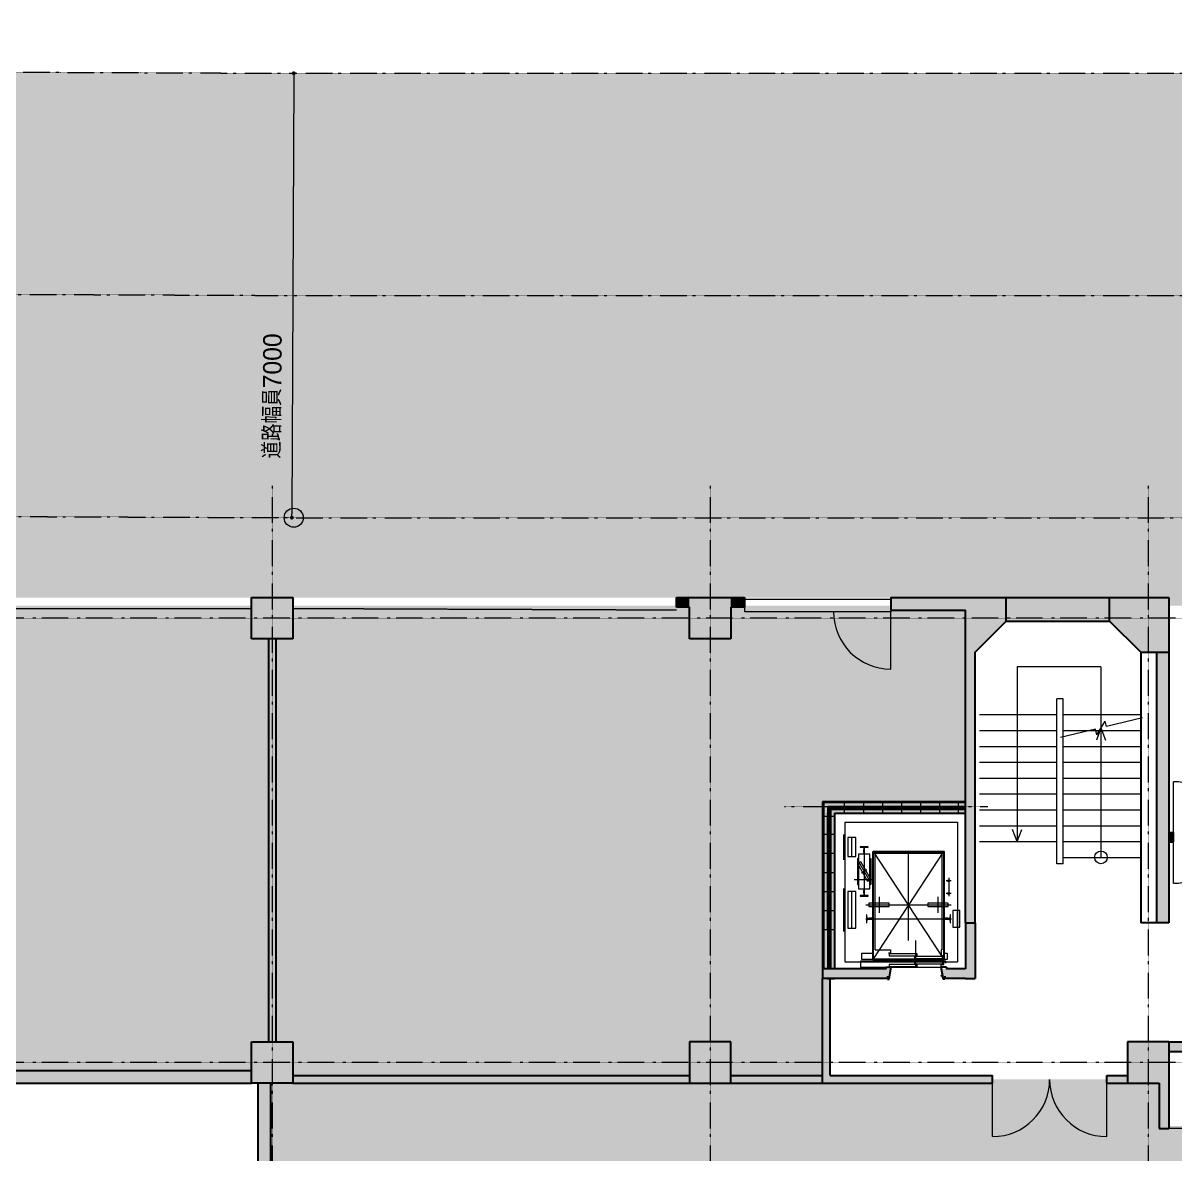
# Model space of a CAD drawing. Header units: millimetres. Extents: x -376000 to 292178, y -193032 to 188048.
# Drawn here: x -286690 to -268542, y 115161 to 132976 of the extents above; entities that cross this region are included whole.
import ezdxf

# ---------------------------------------------------------------- set-up
doc = ezdxf.new("R2010")
doc.units = ezdxf.units.MM
doc.header["$PDMODE"] = 1
doc.header["$PDSIZE"] = -2
doc.linetypes.add('VW-02 中破線', pattern=[3.527298, 2.469236, -1.058062])
doc.linetypes.add('ラインタイプ-6', pattern=[5.291531, 3.175, -1.058062, 0.352704, -0.705764])
for name, color, linetype, lineweight in [('00_一般', 7, 'Continuous', 5), ('02_既存平面-内部建具・サッシ', 7, 'Continuous', 18), ('_区分表-C_A：塗（壁）-2 (2D)', 7, 'Continuous', 5), ('_区分表-オーナー：塗（壁）-3 (2D)', 7, 'Continuous', 5), ('_区分表-リアルゲイト：塗（壁） (2D)', 7, 'Continuous', 5), ('_区分表-躯体：塗（壁）-2 (2D)', 7, 'Continuous', 5), ('_塗（エリア） (2D)', 7, 'Continuous', 5), ('_塗（壁） (2D)', 7, 'Continuous', 5), ('_平面図(既存部) (2D)', 7, 'Continuous', 5), ('_平面図（新設） (2D)', 7, 'Continuous', 5), ('_文字・記号 (2D)', 7, 'Continuous', 5), ('_窓 (2D)', 7, 'Continuous', 5), ('寸法', 7, 'Continuous', 5)]:
    doc.layers.add(name, color=color, linetype=linetype, lineweight=lineweight)
for name, color, linetype, lineweight, true_color in [('02_0.25', 1, 'Continuous', 25, 0xff0000), ('03_0.15', 7, 'Continuous', 15, 0x990099), ('04_0.10', 7, 'Continuous', 9, 0x0099ff), ('06一点鎖線', 7, 'ラインタイプ-6', 9, 0x9999ff), ('08_ハッチ・色', 7, 'Continuous', 5, 0x888888)]:
    doc.layers.add(name, color=color, linetype=linetype, lineweight=lineweight, true_color=true_color)
doc.styles.add('Hiragino Kaku Gothic Pro W3', font='', dxfattribs={"bigfont": 'Hiragino Kaku Gothic Pro W3'})
doc.styles.add('Hiragino Sans W3', font='', dxfattribs={"bigfont": 'Hiragino Sans W3'})
doc.styles.get('Hiragino Kaku Gothic Pro W3').set_extended_font_data('Hiragino Kaku Gothic Pro W3')
doc.styles.get('Hiragino Sans W3').set_extended_font_data('Hiragino Sans W3')
doc.dimstyles.new('RGT', dxfattribs={"dimtxt": 161.781684, "dimasz": 0.999939, "dimexe": 0, "dimexo": 1, "dimgap": 0.5, "dimtad": 1, "dimdsep": 46, "dimtxsty": 'Hiragino Sans W3', "dimblk": 'DOT', "dimblk1": 'DOT', "dimblk2": 'DOT', "dimcen": 0, "dimazin": 0, "dimtfac": 1, "dimtix": 1, "dimtmove": 0, "dimatfit": 0, "dimldrblk": 'VW_FILLEDARROW', "dimfxl": 1, "dimfrac": 2, "dimtolj": 1, "dimarcsym": 0})

# ---------------------------------------------------------------- blocks, each defined once
blk = doc.blocks.new('塗（エリア） (2D)')
at = {"layer": '08_ハッチ・色', "linetype": 'Continuous', "lineweight": 0, "true_color": 0xeac0a9, "transparency": 33554483}
blk.add_hatch(color=31, dxfattribs=at).paths.add_polyline_path([(-299550, 91813), (-299676, 106825), (-300375, 125997), (-290384, 125217), (-282426, 125184), (-260354, 125184), (-260354, 132184), (-271390, 132184), (-282397, 132184), (-290097, 132216), (-294963, 132596), (-299830, 132976), (-302425, 132976), (-302425, 125997), (-302076, 116411), (-301726, 106825), (-301600, 91813)])
at = {"layer": '08_ハッチ・色', "linetype": 'Continuous', "lineweight": 0}
blk.add_hatch(color=255, dxfattribs=at).paths.add_polyline_path([(-300375, 125997), (-290384, 125217), (-282426, 125184), (-260354, 125184), (-260336, 107136), (-262234, 107198), (-262234, 108306), (-261771, 108305), (-261771, 109395), (-261366, 109400), (-261361, 109805), (-260441, 109805), (-260441, 123395), (-261346, 123395), (-261346, 123800), (-268641, 123800), (-268641, 123925), (-296891, 123925), (-296891, 109275), (-296361, 109275), (-296361, 108305), (-269171, 108305), (-269171, 109276), (-268341, 109275), (-268341, 108306), (-262234, 108306), (-262234, 107198), (-287208, 106929), (-299676, 106825), (-300026, 116411)])
at = {"layer": '08_ハッチ・色', "linetype": 'Continuous', "lineweight": 0, "true_color": 0xffa264, "transparency": 33554559}
for points in [[(-293766, 123800), (-293766, 118800), (-291716, 118800), (-291716, 116850), (-289666, 116850), (-289666, 116375), (-282766, 116375), (-282766, 123800)], [(-282766, 123800), (-271766, 123800), (-271776, 120635), (-273996, 120635), (-273986, 116335), (-282766, 116335)], [(-282886, 116335), (-268766, 116335), (-268766, 109400), (-282886, 109400)]]:
    blk.add_hatch(color=21, dxfattribs=at).paths.add_polyline_path(points)
at = {"layer": '08_ハッチ・色', "linetype": 'Continuous', "lineweight": 0, "true_color": 0x80ff00, "transparency": 33554483}
blk.add_hatch(color=70, dxfattribs=at).paths.add_polyline_path([(-261366, 109400), (-268766, 109400), (-268766, 115600), (-261366, 115600)])
at = {"layer": '04_0.10'}
for p, q in [((-269708, 122832), (-271028, 122832)), ((-271028, 122832), (-271028, 120082)), ((-269708, 122832), (-269708, 121832)), ((-269773, 121765), (-269642, 121978)), ((-269622, 121893), (-269642, 121978)), ((-269053, 122029), (-269622, 121893)), ((-269794, 121851), (-270345, 121719)), ((-269773, 121765), (-269794, 121851)), ((-269708, 121872), (-269780, 121681)), ((-269708, 121872), (-269708, 119832)), ((-269708, 121872), (-269635, 121681)), ((-271028, 120082), (-271100, 120272)), ((-271028, 120082), (-270955, 120272))]:
    blk.add_line(p, q, dxfattribs=at)
blk.add_circle((-269708, 119832), 100, dxfattribs=at)
blk = doc.blocks.new('塗（壁） (2D)')
at = {"layer": '02_0.25', "linetype": 'Continuous', "lineweight": 0, "true_color": 0xaaaaaa}
for points in [[(-276396, 123925), (-276191, 123925), (-276191, 123775), (-276396, 123775)], [(-276191, 123925), (-275541, 123925), (-275541, 123275), (-276191, 123275)], [(-275541, 123925), (-275326, 123925), (-275326, 123775), (-275541, 123775)], [(-269291, 123275), (-268641, 123275), (-268641, 123065), (-269081, 123065)], [(-268831, 123065), (-268641, 123065), (-268641, 118800), (-268831, 118800)], [(-268831, 123065), (-268641, 123065), (-268641, 118800), (-268831, 118800)], [(-268566, 120225), (-268566, 120075), (-268641, 120075), (-268641, 120225)], [(-269291, 116925), (-268641, 116925), (-268641, 116275), (-269291, 116275)], [(-268641, 116775), (-268641, 116925), (-266891, 116925), (-266891, 116775)], [(-268791, 116275), (-268641, 116275), (-268641, 115560), (-268791, 115560)]]:
    blk.add_hatch(color=253, dxfattribs=at).paths.add_polyline_path(points)
at = {"layer": '02_0.25', "linetype": 'Continuous', "lineweight": 0, "true_color": 0xffff00}
for points in [[(-289341, 116475), (-283091, 116475), (-283091, 116275), (-289341, 116275)], [(-282986, 109925), (-282986, 116275), (-282786, 116275), (-282786, 109925)]]:
    blk.add_hatch(color=2, dxfattribs=at).paths.add_polyline_path(points)
at = {"layer": '08_ハッチ・色', "linetype": 'Continuous', "lineweight": 0, "true_color": 0xaaaaaa}
blk.add_hatch(color=253, dxfattribs=at).paths.add_polyline_path([(-273020, 123725), (-273020, 123925), (-271201, 123925), (-271201, 123555), (-271691, 123065), (-271691, 118800), (-271841, 118800), (-271841, 123725)])
at = {"layer": '08_ハッチ・色', "color": 253, "true_color": 0xaaaaaa}
for points in [[(-283091, 123275), (-282441, 123275), (-283091, 123925), (-282441, 123925)], [(-283091, 116275), (-282441, 116275), (-283091, 116925), (-282441, 116925)], [(-276191, 116275), (-275541, 116275), (-276191, 116925), (-275541, 116925)]]:
    blk.add_solid(points, dxfattribs=at)
at = {"layer": '08_ハッチ・色', "color": 253, "linetype": 'Continuous', "true_color": 0xaaaaaa}
for points in [[(-276396, 123775), (-275326, 123775), (-276396, 123925), (-275326, 123925)], [(-271201, 123555), (-269571, 123555), (-271201, 123925), (-269571, 123925)], [(-269571, 123925), (-269291, 123925), (-269571, 123555), (-269291, 123275)], [(-269291, 123275), (-268641, 123275), (-269291, 123925), (-268641, 123925)]]:
    blk.add_solid(points, dxfattribs=at)
at = {"layer": '08_ハッチ・色', "color": 141}
for points in [[(-282706, 123275), (-282826, 123275), (-282706, 116925), (-282826, 116925)], [(-276191, 116275), (-276191, 116395), (-282441, 116275), (-282441, 116395)], [(-274093, 116275), (-274093, 116395), (-275541, 116275), (-275541, 116395)]]:
    blk.add_solid(points, dxfattribs=at)
at = {"layer": '08_ハッチ・色', "color": 160}
for points in [[(-271841, 120710), (-274093, 120710), (-271841, 120522), (-274093, 120522)], [(-274093, 120572), (-274093, 118075), (-273905, 120572), (-273905, 118075)], [(-271691, 118800), (-271841, 118800), (-271691, 117925), (-271841, 117925)], [(-273045, 117925), (-274091, 117925), (-273017, 118075), (-274091, 118075)], [(-272194, 117925), (-271841, 117925), (-272224, 118075), (-271841, 118075)], [(-273973, 117925), (-274093, 117925), (-273973, 116395), (-274093, 116395)], [(-271416, 116275), (-271416, 116395), (-274093, 116275), (-274093, 116395)], [(-269291, 116275), (-269291, 116395), (-269616, 116275), (-269616, 116395)]]:
    blk.add_solid(points, dxfattribs=at)
blk = doc.blocks.new('区分表-リアルゲイト：塗（壁） (2D)')
at = {"layer": '02_0.25', "linetype": 'Continuous', "lineweight": 0, "true_color": 0xaaaaaa}
for points in [[(-276396, 123925), (-276191, 123925), (-276191, 123775), (-276396, 123775)], [(-276191, 123925), (-275541, 123925), (-275541, 123275), (-276191, 123275)], [(-275541, 123925), (-275326, 123925), (-275326, 123775), (-275541, 123775)], [(-269291, 123275), (-268641, 123275), (-268641, 123065), (-269081, 123065)], [(-268831, 123065), (-268641, 123065), (-268641, 118800), (-268831, 118800)], [(-268831, 123065), (-268641, 123065), (-268641, 118800), (-268831, 118800)], [(-268566, 120225), (-268566, 120075), (-268641, 120075), (-268641, 120225)], [(-269291, 116925), (-268641, 116925), (-268641, 116275), (-269291, 116275)], [(-268641, 116775), (-268641, 116925), (-266891, 116925), (-266891, 116775)], [(-268791, 116275), (-268641, 116275), (-268641, 115560), (-268791, 115560)]]:
    blk.add_hatch(color=253, dxfattribs=at).paths.add_polyline_path(points)
at = {"layer": '02_0.25', "linetype": 'Continuous', "lineweight": 0, "true_color": 0xffff00}
for points in [[(-289341, 116475), (-283091, 116475), (-283091, 116275), (-289341, 116275)], [(-282986, 109925), (-282986, 116275), (-282786, 116275), (-282786, 109925)]]:
    blk.add_hatch(color=2, dxfattribs=at).paths.add_polyline_path(points)
at = {"layer": '08_ハッチ・色', "linetype": 'Continuous', "lineweight": 0, "true_color": 0xaaaaaa}
blk.add_hatch(color=253, dxfattribs=at).paths.add_polyline_path([(-273020, 123725), (-273020, 123925), (-271201, 123925), (-271201, 123555), (-271691, 123065), (-271691, 118800), (-271841, 118800), (-271841, 123725)])
at = {"layer": '08_ハッチ・色', "color": 253, "true_color": 0xaaaaaa}
for points in [[(-283091, 123275), (-282441, 123275), (-283091, 123925), (-282441, 123925)], [(-283091, 116275), (-282441, 116275), (-283091, 116925), (-282441, 116925)], [(-276191, 116275), (-275541, 116275), (-276191, 116925), (-275541, 116925)]]:
    blk.add_solid(points, dxfattribs=at)
at = {"layer": '08_ハッチ・色', "color": 253, "linetype": 'Continuous', "true_color": 0xaaaaaa}
for points in [[(-276396, 123775), (-275326, 123775), (-276396, 123925), (-275326, 123925)], [(-271201, 123555), (-269571, 123555), (-271201, 123925), (-269571, 123925)], [(-269571, 123925), (-269291, 123925), (-269571, 123555), (-269291, 123275)], [(-269291, 123275), (-268641, 123275), (-269291, 123925), (-268641, 123925)]]:
    blk.add_solid(points, dxfattribs=at)
at = {"layer": '08_ハッチ・色', "color": 141}
for points in [[(-282706, 123275), (-282826, 123275), (-282706, 116925), (-282826, 116925)], [(-276191, 116275), (-276191, 116395), (-282441, 116275), (-282441, 116395)], [(-274093, 116275), (-274093, 116395), (-275541, 116275), (-275541, 116395)]]:
    blk.add_solid(points, dxfattribs=at)
at = {"layer": '08_ハッチ・色', "color": 160}
for points in [[(-271841, 120710), (-274093, 120710), (-271841, 120522), (-274093, 120522)], [(-274093, 120572), (-274093, 118075), (-273905, 120572), (-273905, 118075)], [(-271691, 118800), (-271841, 118800), (-271691, 117925), (-271841, 117925)], [(-273045, 117925), (-274091, 117925), (-273017, 118075), (-274091, 118075)], [(-272194, 117925), (-271841, 117925), (-272224, 118075), (-271841, 118075)], [(-273973, 117925), (-274093, 117925), (-273973, 116395), (-274093, 116395)], [(-271416, 116275), (-271416, 116395), (-274093, 116275), (-274093, 116395)], [(-269291, 116275), (-269291, 116395), (-269616, 116275), (-269616, 116395)]]:
    blk.add_solid(points, dxfattribs=at)
blk = doc.blocks.new('区分表-C_A：塗（壁）-2 (2D)')
at = {"layer": '02_0.25', "linetype": 'Continuous', "lineweight": 0, "true_color": 0xaaaaaa}
for points in [[(-276396, 123925), (-276191, 123925), (-276191, 123775), (-276396, 123775)], [(-276191, 123925), (-275541, 123925), (-275541, 123275), (-276191, 123275)], [(-275541, 123925), (-275326, 123925), (-275326, 123775), (-275541, 123775)], [(-269291, 123275), (-268641, 123275), (-268641, 123065), (-269081, 123065)], [(-268831, 123065), (-268641, 123065), (-268641, 118800), (-268831, 118800)], [(-268831, 123065), (-268641, 123065), (-268641, 118800), (-268831, 118800)], [(-268566, 120225), (-268566, 120075), (-268641, 120075), (-268641, 120225)], [(-269291, 116925), (-268641, 116925), (-268641, 116275), (-269291, 116275)], [(-268641, 116775), (-268641, 116925), (-266891, 116925), (-266891, 116775)], [(-268791, 116275), (-268641, 116275), (-268641, 115560), (-268791, 115560)]]:
    blk.add_hatch(color=253, dxfattribs=at).paths.add_polyline_path(points)
at = {"layer": '02_0.25', "linetype": 'Continuous', "lineweight": 0, "true_color": 0xffff00}
for points in [[(-289341, 116475), (-283091, 116475), (-283091, 116275), (-289341, 116275)], [(-282986, 109925), (-282986, 116275), (-282786, 116275), (-282786, 109925)]]:
    blk.add_hatch(color=2, dxfattribs=at).paths.add_polyline_path(points)
at = {"layer": '08_ハッチ・色', "linetype": 'Continuous', "lineweight": 0, "true_color": 0xaaaaaa}
blk.add_hatch(color=253, dxfattribs=at).paths.add_polyline_path([(-273020, 123725), (-273020, 123925), (-271201, 123925), (-271201, 123555), (-271691, 123065), (-271691, 118800), (-271841, 118800), (-271841, 123725)])
at = {"layer": '08_ハッチ・色', "color": 253, "true_color": 0xaaaaaa}
for points in [[(-283091, 123275), (-282441, 123275), (-283091, 123925), (-282441, 123925)], [(-283091, 116275), (-282441, 116275), (-283091, 116925), (-282441, 116925)], [(-276191, 116275), (-275541, 116275), (-276191, 116925), (-275541, 116925)]]:
    blk.add_solid(points, dxfattribs=at)
at = {"layer": '08_ハッチ・色', "color": 253, "linetype": 'Continuous', "true_color": 0xaaaaaa}
for points in [[(-276396, 123775), (-275326, 123775), (-276396, 123925), (-275326, 123925)], [(-271201, 123555), (-269571, 123555), (-271201, 123925), (-269571, 123925)], [(-269571, 123925), (-269291, 123925), (-269571, 123555), (-269291, 123275)], [(-269291, 123275), (-268641, 123275), (-269291, 123925), (-268641, 123925)]]:
    blk.add_solid(points, dxfattribs=at)
at = {"layer": '08_ハッチ・色', "color": 141}
for points in [[(-282706, 123275), (-282826, 123275), (-282706, 116925), (-282826, 116925)], [(-276191, 116275), (-276191, 116395), (-282441, 116275), (-282441, 116395)], [(-274093, 116275), (-274093, 116395), (-275541, 116275), (-275541, 116395)]]:
    blk.add_solid(points, dxfattribs=at)
at = {"layer": '08_ハッチ・色', "color": 160}
for points in [[(-271841, 120710), (-274093, 120710), (-271841, 120522), (-274093, 120522)], [(-274093, 120572), (-274093, 118075), (-273905, 120572), (-273905, 118075)], [(-271691, 118800), (-271841, 118800), (-271691, 117925), (-271841, 117925)], [(-273045, 117925), (-274091, 117925), (-273017, 118075), (-274091, 118075)], [(-272194, 117925), (-271841, 117925), (-272224, 118075), (-271841, 118075)], [(-273973, 117925), (-274093, 117925), (-273973, 116395), (-274093, 116395)], [(-271416, 116275), (-271416, 116395), (-274093, 116275), (-274093, 116395)], [(-269291, 116275), (-269291, 116395), (-269616, 116275), (-269616, 116395)]]:
    blk.add_solid(points, dxfattribs=at)
blk = doc.blocks.new('区分表-オーナー：塗（壁）-3 (2D)')
at = {"layer": '02_0.25', "linetype": 'Continuous', "lineweight": 0, "true_color": 0xaaaaaa}
for points in [[(-276396, 123925), (-276191, 123925), (-276191, 123775), (-276396, 123775)], [(-276191, 123925), (-275541, 123925), (-275541, 123275), (-276191, 123275)], [(-275541, 123925), (-275326, 123925), (-275326, 123775), (-275541, 123775)], [(-269291, 123275), (-268641, 123275), (-268641, 123065), (-269081, 123065)], [(-268831, 123065), (-268641, 123065), (-268641, 118800), (-268831, 118800)], [(-268831, 123065), (-268641, 123065), (-268641, 118800), (-268831, 118800)], [(-268566, 120225), (-268566, 120075), (-268641, 120075), (-268641, 120225)], [(-269291, 116925), (-268641, 116925), (-268641, 116275), (-269291, 116275)], [(-268641, 116775), (-268641, 116925), (-266891, 116925), (-266891, 116775)], [(-268791, 116275), (-268641, 116275), (-268641, 115560), (-268791, 115560)]]:
    blk.add_hatch(color=253, dxfattribs=at).paths.add_polyline_path(points)
at = {"layer": '02_0.25', "linetype": 'Continuous', "lineweight": 0, "true_color": 0xffff00}
for points in [[(-289341, 116475), (-283091, 116475), (-283091, 116275), (-289341, 116275)], [(-282986, 109925), (-282986, 116275), (-282786, 116275), (-282786, 109925)]]:
    blk.add_hatch(color=2, dxfattribs=at).paths.add_polyline_path(points)
at = {"layer": '08_ハッチ・色', "linetype": 'Continuous', "lineweight": 0, "true_color": 0xaaaaaa}
blk.add_hatch(color=253, dxfattribs=at).paths.add_polyline_path([(-273020, 123725), (-273020, 123925), (-271201, 123925), (-271201, 123555), (-271691, 123065), (-271691, 118800), (-271841, 118800), (-271841, 123725)])
at = {"layer": '08_ハッチ・色', "color": 253, "true_color": 0xaaaaaa}
for points in [[(-283091, 123275), (-282441, 123275), (-283091, 123925), (-282441, 123925)], [(-283091, 116275), (-282441, 116275), (-283091, 116925), (-282441, 116925)], [(-276191, 116275), (-275541, 116275), (-276191, 116925), (-275541, 116925)]]:
    blk.add_solid(points, dxfattribs=at)
at = {"layer": '08_ハッチ・色', "color": 253, "linetype": 'Continuous', "true_color": 0xaaaaaa}
for points in [[(-276396, 123775), (-275326, 123775), (-276396, 123925), (-275326, 123925)], [(-271201, 123555), (-269571, 123555), (-271201, 123925), (-269571, 123925)], [(-269571, 123925), (-269291, 123925), (-269571, 123555), (-269291, 123275)], [(-269291, 123275), (-268641, 123275), (-269291, 123925), (-268641, 123925)]]:
    blk.add_solid(points, dxfattribs=at)
at = {"layer": '08_ハッチ・色', "color": 141}
for points in [[(-282706, 123275), (-282826, 123275), (-282706, 116925), (-282826, 116925)], [(-276191, 116275), (-276191, 116395), (-282441, 116275), (-282441, 116395)], [(-274093, 116275), (-274093, 116395), (-275541, 116275), (-275541, 116395)]]:
    blk.add_solid(points, dxfattribs=at)
at = {"layer": '08_ハッチ・色', "color": 160}
for points in [[(-271841, 120710), (-274093, 120710), (-271841, 120522), (-274093, 120522)], [(-274093, 120572), (-274093, 118075), (-273905, 120572), (-273905, 118075)], [(-271691, 118800), (-271841, 118800), (-271691, 117925), (-271841, 117925)], [(-273045, 117925), (-274091, 117925), (-273017, 118075), (-274091, 118075)], [(-272194, 117925), (-271841, 117925), (-272224, 118075), (-271841, 118075)], [(-273973, 117925), (-274093, 117925), (-273973, 116395), (-274093, 116395)], [(-271416, 116275), (-271416, 116395), (-274093, 116275), (-274093, 116395)], [(-269291, 116275), (-269291, 116395), (-269616, 116275), (-269616, 116395)]]:
    blk.add_solid(points, dxfattribs=at)
blk = doc.blocks.new('区分表-躯体：塗（壁）-2 (2D)')
at = {"layer": '02_0.25', "linetype": 'Continuous', "lineweight": 0, "true_color": 0xaaaaaa}
for points in [[(-276396, 123925), (-276191, 123925), (-276191, 123775), (-276396, 123775)], [(-276191, 123925), (-275541, 123925), (-275541, 123275), (-276191, 123275)], [(-275541, 123925), (-275326, 123925), (-275326, 123775), (-275541, 123775)], [(-269291, 123275), (-268641, 123275), (-268641, 123065), (-269081, 123065)], [(-268831, 123065), (-268641, 123065), (-268641, 118800), (-268831, 118800)], [(-268831, 123065), (-268641, 123065), (-268641, 118800), (-268831, 118800)], [(-268566, 120225), (-268566, 120075), (-268641, 120075), (-268641, 120225)], [(-269291, 116925), (-268641, 116925), (-268641, 116275), (-269291, 116275)], [(-268641, 116775), (-268641, 116925), (-266891, 116925), (-266891, 116775)], [(-268791, 116275), (-268641, 116275), (-268641, 115560), (-268791, 115560)]]:
    blk.add_hatch(color=253, dxfattribs=at).paths.add_polyline_path(points)
at = {"layer": '02_0.25', "linetype": 'Continuous', "lineweight": 0, "true_color": 0xffff00}
for points in [[(-289341, 116475), (-283091, 116475), (-283091, 116275), (-289341, 116275)], [(-282986, 109925), (-282986, 116275), (-282786, 116275), (-282786, 109925)]]:
    blk.add_hatch(color=2, dxfattribs=at).paths.add_polyline_path(points)
at = {"layer": '08_ハッチ・色', "linetype": 'Continuous', "lineweight": 0, "true_color": 0xaaaaaa}
blk.add_hatch(color=253, dxfattribs=at).paths.add_polyline_path([(-273020, 123725), (-273020, 123925), (-271201, 123925), (-271201, 123555), (-271691, 123065), (-271691, 118800), (-271841, 118800), (-271841, 123725)])
at = {"layer": '08_ハッチ・色', "color": 253, "true_color": 0xaaaaaa}
for points in [[(-283091, 123275), (-282441, 123275), (-283091, 123925), (-282441, 123925)], [(-283091, 116275), (-282441, 116275), (-283091, 116925), (-282441, 116925)], [(-276191, 116275), (-275541, 116275), (-276191, 116925), (-275541, 116925)]]:
    blk.add_solid(points, dxfattribs=at)
at = {"layer": '08_ハッチ・色', "color": 253, "linetype": 'Continuous', "true_color": 0xaaaaaa}
for points in [[(-276396, 123775), (-275326, 123775), (-276396, 123925), (-275326, 123925)], [(-271201, 123555), (-269571, 123555), (-271201, 123925), (-269571, 123925)], [(-269571, 123925), (-269291, 123925), (-269571, 123555), (-269291, 123275)], [(-269291, 123275), (-268641, 123275), (-269291, 123925), (-268641, 123925)]]:
    blk.add_solid(points, dxfattribs=at)
at = {"layer": '08_ハッチ・色', "color": 141}
for points in [[(-282706, 123275), (-282826, 123275), (-282706, 116925), (-282826, 116925)], [(-276191, 116275), (-276191, 116395), (-282441, 116275), (-282441, 116395)], [(-274093, 116275), (-274093, 116395), (-275541, 116275), (-275541, 116395)]]:
    blk.add_solid(points, dxfattribs=at)
at = {"layer": '08_ハッチ・色', "color": 160}
for points in [[(-271841, 120710), (-274093, 120710), (-271841, 120522), (-274093, 120522)], [(-274093, 120572), (-274093, 118075), (-273905, 120572), (-273905, 118075)], [(-271691, 118800), (-271841, 118800), (-271691, 117925), (-271841, 117925)], [(-273045, 117925), (-274091, 117925), (-273017, 118075), (-274091, 118075)], [(-272194, 117925), (-271841, 117925), (-272224, 118075), (-271841, 118075)], [(-273973, 117925), (-274093, 117925), (-273973, 116395), (-274093, 116395)], [(-271416, 116275), (-271416, 116395), (-274093, 116275), (-274093, 116395)], [(-269291, 116275), (-269291, 116395), (-269616, 116275), (-269616, 116395)]]:
    blk.add_solid(points, dxfattribs=at)
blk = doc.blocks.new('平面図(既存部) (2D)')
at = {"layer": '02_0.25'}
for p, q in [((-283090.756, 123925.463), (-282440.756, 123925.463)), ((-283090.756, 123275.463), (-283090.756, 123925.463)), ((-282440.756, 123925.463), (-282440.756, 123275.463)), ((-276396.308, 123925.463), (-275325.756, 123925.463)), ((-276396.308, 123775.463), (-276396.308, 123925.463)), ((-276190.756, 123775.463), (-276396.308, 123775.463)), ((-276190.756, 123275.463), (-276190.756, 123775.463)), ((-275325.756, 123775.463), (-275540.756, 123775.463)), ((-275540.756, 123775.463), (-275540.756, 123275.463)), ((-275325.756, 123925.463), (-275325.756, 123775.463)), ((-273019.568, 123925.463), (-273019.74, 123725.463)), ((-273019.568, 123925.463), (-268640.756, 123925.463)), ((-271200.756, 123555.463), (-271200.756, 123925.463)), ((-269570.756, 123555.463), (-269570.756, 123925.463)), ((-268640.756, 123925.463), (-268640.756, 118800.463)), ((-273019.568, 123725.463), (-271840.756, 123725.463)), ((-271840.756, 118800.463), (-271840.756, 123725.463)), ((-271690.756, 123065.463), (-271200.756, 123555.463)), ((-271200.756, 123555.463), (-269570.756, 123555.463)), ((-269080.756, 123065.463), (-269570.756, 123555.463)), ((-282440.756, 123275.463), (-283090.756, 123275.463)), ((-275540.756, 123275.463), (-276190.756, 123275.463)), ((-271690.756, 118800.463), (-271690.756, 123065.463)), ((-269080.756, 123065.463), (-269080.756, 118800.463)), ((-269080.756, 123065.463), (-268640.756, 123065.463)), ((-268830.756, 123065.463), (-268830.756, 118800.463)), ((-268640.756, 120225.463), (-268565.756, 120225.463)), ((-268565.756, 120075.463), (-268565.756, 120225.463)), ((-268640.756, 120075.463), (-268565.756, 120075.463)), ((-271840.756, 118800.463), (-271690.756, 118800.463)), ((-271840.756, 118800.463), (-271840.756, 118075.463)), ((-271690.756, 118800.463), (-271690.756, 117925.463)), ((-268640.756, 118800.463), (-269080.756, 118800.463)), ((-271840.756, 117925.463), (-271690.756, 117925.463)), ((-283090.756, 116925.463), (-282440.756, 116925.463)), ((-283090.756, 116275.463), (-283090.756, 116925.463)), ((-282440.756, 116925.463), (-282440.756, 116275.463)), ((-275540.756, 116925.463), (-276190.756, 116925.463)), ((-276190.756, 116925.463), (-276190.756, 116275.463)), ((-275540.756, 116275.463), (-275540.756, 116925.463)), ((-268640.756, 116925.463), (-269290.756, 116925.463)), ((-269290.756, 116925.463), (-269290.756, 116275.463)), ((-268640.756, 116925.463), (-266890.756, 116925.463)), ((-268640.756, 116925.463), (-268640.756, 115560.463)), ((-268640.756, 116775.463), (-266740.756, 116775.463)), ((-282440.756, 116275.463), (-283090.756, 116275.463)), ((-276190.756, 116275.463), (-275540.756, 116275.463)), ((-269290.756, 116275.463), (-268790.756, 116275.463)), ((-268790.756, 116275.463), (-268790.756, 115560.463)), ((-268790.756, 115560.463), (-268640.756, 115560.463))]:
    blk.add_line(p, q, dxfattribs=at)
at = {"layer": '04_0.10'}
for p, q in [((-270400.756, 119731.903), (-270400.756, 122331.903)), ((-270300.756, 122331.903), (-270400.756, 122331.903)), ((-270400.756, 119731.903), (-270400.756, 122331.903)), ((-270300.756, 122331.903), (-270400.756, 122331.903)), ((-270300.756, 119731.903), (-270300.756, 122331.903)), ((-270300.756, 119731.903), (-270300.756, 122331.903)), ((-271620.756, 122081.903), (-270400.756, 122081.903)), ((-270300.756, 122081.903), (-269080.756, 122081.903)), ((-271620.756, 121831.903), (-270400.756, 121831.903)), ((-270300.756, 121831.903), (-269080.756, 121831.903)), ((-271620.756, 121581.903), (-270400.756, 121581.903)), ((-270300.756, 121581.903), (-269080.756, 121581.903)), ((-271620.756, 121331.903), (-270400.756, 121331.903)), ((-270300.756, 121331.903), (-269080.756, 121331.903)), ((-271620.756, 121081.903), (-270400.756, 121081.903)), ((-270300.756, 121081.903), (-269080.756, 121081.903)), ((-271620.756, 120831.903), (-270400.756, 120831.903)), ((-270300.756, 120831.903), (-269080.756, 120831.903)), ((-271620.756, 120581.903), (-270400.756, 120581.903)), ((-270300.756, 120581.903), (-269080.756, 120581.903)), ((-271620.756, 120331.903), (-270400.756, 120331.903)), ((-270300.756, 120331.903), (-269080.756, 120331.903)), ((-271620.756, 120081.903), (-270400.756, 120081.903)), ((-270300.756, 120081.903), (-269080.756, 120081.903)), ((-270300.756, 119831.903), (-269080.756, 119831.903)), ((-270300.756, 119731.903), (-270400.756, 119731.903)), ((-270300.756, 119731.903), (-270400.756, 119731.903))]:
    blk.add_line(p, q, dxfattribs=at)
at = {"layer": '06一点鎖線', "color": 7, "lineweight": 9}
for p, q in [((-290096.679, 132215.772), (-282396.973, 132183.843)), ((-282426, 132183.903), (-260354.2, 132183.903))]:
    blk.add_line(p, q, dxfattribs=at)
at = {"layer": '06一点鎖線', "color": 252, "linetype": 'ラインタイプ-6', "lineweight": 5, "true_color": 0x888888}
for p, q in [((-290240.339, 128716.338), (-282411.486, 128683.873)), ((-282426, 128683.903), (-260354.2, 128683.903))]:
    blk.add_line(p, q, dxfattribs=at)
at = {"layer": '06一点鎖線'}
for p, q in [((-282765.756, 125687.587), (-282765.756, 107687.587)), ((-275865.756, 125687.587), (-275865.756, 107687.587)), ((-268965.756, 125687.587), (-268965.756, 107687.587)), ((-259082.078, 123600.463), (-303576.26, 123600.463)), ((-259082.078, 116600.463), (-303576.26, 116600.463))]:
    blk.add_line(p, q, dxfattribs=at)
at = {"layer": '06一点鎖線', "color": 7, "lineweight": 9, "flags": 128}
blk.add_lwpolyline([(-300375, 125996.903), (-290384, 125216.903), (-282426, 125183.903), (-260354.2, 125183.903), (-260336.5, 107136.403), (-262234, 107197.903), (-287208.5, 106929.403), (-299676, 106824.903)], close=True, dxfattribs=at)
at = {"layer": '06一点鎖線', "color": 7, "linetype": 'Continuous', "lineweight": 13}
blk.add_circle((-282426, 125183.903), 150, dxfattribs=at)
blk = doc.blocks.new('グループ-501')
at = {"layer": '04_0.10'}
for p, q in [((-273764, 120195), (-273764, 119795)), ((-273639, 120146), (-273639, 119846))]:
    blk.add_line(p, q, dxfattribs=at)
at = {"layer": '04_0.10', "flags": 128}
blk.add_lwpolyline([(-273698, 119846), (-273569, 119846), (-273569, 120146), (-273698, 120146)], close=True, dxfattribs=at)
blk = doc.blocks.new('グループ-502')
at = {"layer": '00_一般'}
for p, q in [((-273076, 117925), (-273276, 117925)), ((-272166, 117925), (-271966, 117925))]:
    blk.add_line(p, q, dxfattribs=at)
at = {"layer": '00_一般', "flags": 128}
for points in [[(-273096, 118073), (-273096, 118106), (-273011, 118106), (-273045, 117915), (-273073, 117915), (-273073, 117960)], [(-272221, 118085), (-272191, 117915), (-272166, 117915), (-272166, 117955), (-272166, 117955), (-272166, 117955)]]:
    blk.add_lwpolyline(points, dxfattribs=at)
at = {"layer": '04_0.10'}
for p, q in [((-273439, 119993), (-273439, 119229)), ((-273295, 118226), (-272183, 119927)), ((-273295, 119927), (-272183, 118226)), ((-272739, 118524), (-272739, 119937)), ((-273529, 119767), (-273349, 119456)), ((-273396, 119636), (-273483, 119586)), ((-272067, 119466), (-272147, 119466)), ((-272107, 119511), (-272107, 119221)), ((-272067, 119266), (-272147, 119266)), ((-273413, 119086), (-272066, 119086)), ((-273203, 119213), (-273203, 118960)), ((-272276, 119213), (-272276, 118960)), ((-273414, 118866), (-272064, 118866)), ((-272624, 118095), (-272624, 118524)), ((-273639, 118186), (-273498, 118186)), ((-272154, 118186), (-271974, 118186))]:
    blk.add_line(p, q, dxfattribs=at)
at = {"layer": '04_0.10', "flags": 128}
for points in [[(-273435, 119956), (-273435, 119989), (-273376, 119992), (-273376, 120000), (-273503, 120000), (-273503, 119992), (-273443, 119989), (-273443, 119956), (-273447, 119956), (-273447, 119911), (-273431, 119911), (-273431, 119956)], [(-273529, 119886), (-273529, 119336), (-273349, 119336), (-273349, 119886)], [(-273474, 118226), (-273474, 118322), (-273295, 118322), (-273295, 119927), (-272183, 119927), (-272183, 118322), (-272133, 118322), (-272133, 118226)], [(-273545, 119735), (-273385, 119458), (-273333, 119488), (-273493, 119765)], [(-273443, 119267), (-273443, 119234), (-273503, 119230), (-273503, 119223), (-273376, 119223), (-273376, 119230), (-273435, 119234), (-273435, 119267), (-273431, 119267), (-273431, 119311), (-273447, 119311), (-273447, 119267)], [(-273363, 119113), (-273363, 119060), (-273043, 119060), (-273043, 119113)], [(-272436, 119113), (-272436, 119060), (-272116, 119060), (-272116, 119113)], [(-273359, 118870), (-273392, 118870), (-273395, 118930), (-273403, 118930), (-273403, 118803), (-273395, 118803), (-273392, 118862), (-273359, 118862), (-273359, 118859), (-273314, 118859), (-273314, 118874), (-273359, 118874)], [(-272120, 118862), (-272087, 118862), (-272083, 118803), (-272076, 118803), (-272076, 118930), (-272083, 118930), (-272087, 118870), (-272120, 118870), (-272120, 118874), (-272164, 118874), (-272164, 118859), (-272120, 118859)], [(-273044, 118312), (-273044, 118282), (-272604, 118282), (-272604, 118312)], [(-272644, 118272), (-272644, 118242), (-272204, 118242), (-272204, 118272)], [(-272644, 118186), (-272644, 118156), (-272204, 118156), (-272204, 118186)], [(-273044, 118146), (-273044, 118116), (-272604, 118116), (-272604, 118146)]]:
    blk.add_lwpolyline(points, close=True, dxfattribs=at)
for points in [[(-273529, 119816), (-273544, 119816), (-273544, 119406), (-273529, 119406)], [(-273349, 119816), (-273334, 119816), (-273334, 119406), (-273349, 119406)], [(-273264, 118377), (-273264, 119897), (-272214, 119897), (-272214, 118377)], [(-273264, 118377), (-273024, 118377), (-273024, 118377), (-273024, 118322), (-273054, 118322)], [(-272214, 118377), (-272224, 118377), (-272224, 118286), (-272184, 118286), (-272184, 118226)], [(-272154, 118166), (-272154, 118196), (-273498, 118196), (-273498, 118105), (-272224, 118105), (-272224, 118146), (-272184, 118146), (-272184, 118196)]]:
    blk.add_lwpolyline(points, dxfattribs=at)
at = {"layer": '04_0.10'}
for centre in [(-272107, 119466), (-272107, 119266)]:
    blk.add_circle(centre, 15, dxfattribs=at)
blk = doc.blocks.new('グループ-503')
at = {"layer": '00_一般'}
blk.add_line((-272221, 117959), (-272224, 117980), dxfattribs=at)
at = {"layer": '04_0.10'}
for p, q in [((-273594, 119485), (-273284, 119485)), ((-273764, 119345), (-273764, 118665)), ((-273639, 119295), (-273639, 118715)), ((-271974, 118996), (-271974, 118736)), ((-273764, 118076), (-273639, 118076))]:
    blk.add_line(p, q, dxfattribs=at)
at = {"layer": '04_0.10', "flags": 128}
for points in [[(-273698, 119296), (-273698, 118716), (-273569, 118716), (-273569, 119296)], [(-272044, 118996), (-272044, 118736), (-271931, 118736), (-271931, 118996)]]:
    blk.add_lwpolyline(points, close=True, dxfattribs=at)
at = {"layer": '04_0.10'}
for name in ['グループ-501', 'グループ-502']:
    blk.add_blockref(name, (0, 0), dxfattribs=at)
blk = doc.blocks.new('グループ-504')
at = {"layer": '06一点鎖線'}
blk.add_line((-274691, 120635), (-271491, 120635), dxfattribs=at)
at = {"layer": '04_0.10'}
blk.add_blockref('グループ-503', (0, 0), dxfattribs=at)
blk = doc.blocks.new('平面図（新設） (2D)')
at = {"layer": '02_0.25'}
for p, q in [((-282825.756, 123275.463), (-282825.756, 116925.463)), ((-282705.756, 123275.463), (-282705.756, 116925.463)), ((-271840.756, 120710.463), (-274093.256, 120710.463)), ((-274093.256, 120710.463), (-274093.256, 118075.463)), ((-271840.756, 120697.963), (-274080.756, 120697.963)), ((-274080.756, 120697.963), (-274080.756, 118075.463)), ((-271840.756, 120627.963), (-274010.756, 120627.963)), ((-274010.756, 120627.963), (-274010.756, 118075.463)), ((-271840.756, 120607.963), (-273990.756, 120607.963)), ((-273990.756, 120607.963), (-273990.756, 118075.463)), ((-271840.756, 120586.963), (-273969.756, 120586.963)), ((-273969.756, 120586.963), (-273969.756, 118075.463)), ((-271840.756, 120521.963), (-273904.756, 120521.963)), ((-273904.756, 120521.963), (-273904.756, 118075.463)), ((-274093.256, 118075.463), (-274093.256, 117925.463)), ((-273095.727, 118075.463), (-274090.756, 118075.463)), ((-273095.727, 118105.463), (-273011.653, 118105.463)), ((-273095.727, 118105.463), (-273095.727, 118072.71)), ((-273045.15, 117915.463), (-273011.487, 118106.406)), ((-272193.836, 117915.463), (-272227.499, 118106.406)), ((-272143.259, 118105.463), (-272227.333, 118105.463)), ((-272143.259, 118105.463), (-272143.259, 118072.71)), ((-271840.756, 118075.463), (-272143.259, 118075.463)), ((-274093.256, 116275.463), (-274093.256, 117925.463)), ((-273073.23, 117925.463), (-274090.756, 117925.463)), ((-274023.256, 117925.463), (-273903.256, 117925.463)), ((-273973.256, 116395.463), (-273973.256, 117925.463)), ((-273073.23, 117960.391), (-273073.23, 117915.463)), ((-273073.23, 117915.463), (-273045.15, 117915.463)), ((-272165.756, 117915.463), (-272193.836, 117915.463)), ((-272165.756, 117960.391), (-272165.756, 117915.463)), ((-271840.756, 117925.463), (-272165.756, 117925.463)), ((-289340.756, 116475.463), (-283090.756, 116475.463)), ((-282440.756, 116395.463), (-276190.756, 116395.463)), ((-275540.756, 116395.463), (-274093.256, 116395.463)), ((-273973.256, 116395.463), (-271415.756, 116395.463)), ((-271415.756, 116275.463), (-271415.756, 116395.463)), ((-269615.756, 116395.463), (-269290.756, 116395.463)), ((-269615.756, 116275.463), (-269615.756, 116395.463)), ((-289340.756, 116275.463), (-283090.756, 116275.463)), ((-282985.756, 109925.463), (-282985.756, 116275.463)), ((-282785.756, 109925.463), (-282785.756, 116275.463)), ((-282440.756, 116275.463), (-276190.756, 116275.463)), ((-275540.756, 116275.463), (-273973.256, 116275.463)), ((-273973.256, 116275.463), (-271415.756, 116275.463)), ((-269615.756, 116275.463), (-269290.756, 116275.463))]:
    blk.add_line(p, q, dxfattribs=at)
at = {"layer": '02_0.25', "flags": 128}
blk.add_lwpolyline([(-273295.419, 119927.463), (-272183.419, 119927.463), (-272183.419, 118226.463), (-273295.419, 118226.463)], close=True, dxfattribs=at)
at = {"layer": '03_0.15', "flags": 128}
for points in [[(-273700.756, 120642.963), (-273700.756, 120632.963), (-273745.756, 120632.963), (-273745.756, 120697.963), (-273700.756, 120697.963), (-273700.756, 120687.963)], [(-273400.756, 120642.963), (-273400.756, 120632.963), (-273445.756, 120632.963), (-273445.756, 120697.963), (-273400.756, 120697.963), (-273400.756, 120687.963)], [(-273100.756, 120642.963), (-273100.756, 120632.963), (-273145.756, 120632.963), (-273145.756, 120697.963), (-273100.756, 120697.963), (-273100.756, 120687.963)], [(-272800.756, 120642.963), (-272800.756, 120632.963), (-272845.756, 120632.963), (-272845.756, 120697.963), (-272800.756, 120697.963), (-272800.756, 120687.963)], [(-272500.756, 120642.963), (-272500.756, 120632.963), (-272545.756, 120632.963), (-272545.756, 120697.963), (-272500.756, 120697.963), (-272500.756, 120687.963)], [(-272200.756, 120642.963), (-272200.756, 120632.963), (-272245.756, 120632.963), (-272245.756, 120697.963), (-272200.756, 120697.963), (-272200.756, 120687.963)], [(-271907.756, 120642.963), (-271907.756, 120632.963), (-271952.756, 120632.963), (-271952.756, 120697.963), (-271907.756, 120697.963), (-271907.756, 120687.963)], [(-274025.756, 120521.963), (-274015.756, 120521.963), (-274015.756, 120476.963), (-274080.756, 120476.963), (-274080.756, 120521.963), (-274070.756, 120521.963)], [(-273914.756, 120521.963), (-273904.756, 120521.963), (-273904.756, 120476.963), (-273969.756, 120476.963), (-273969.756, 120521.963), (-273959.756, 120521.963)], [(-273700.756, 120531.963), (-273700.756, 120521.963), (-273745.756, 120521.963), (-273745.756, 120586.963), (-273700.756, 120586.963), (-273700.756, 120576.963)], [(-273400.756, 120531.963), (-273400.756, 120521.963), (-273445.756, 120521.963), (-273445.756, 120586.963), (-273400.756, 120586.963), (-273400.756, 120576.963)], [(-273100.756, 120531.963), (-273100.756, 120521.963), (-273145.756, 120521.963), (-273145.756, 120586.963), (-273100.756, 120586.963), (-273100.756, 120576.963)], [(-272800.756, 120531.963), (-272800.756, 120521.963), (-272845.756, 120521.963), (-272845.756, 120586.963), (-272800.756, 120586.963), (-272800.756, 120576.963)], [(-272500.756, 120531.963), (-272500.756, 120521.963), (-272545.756, 120521.963), (-272545.756, 120586.963), (-272500.756, 120586.963), (-272500.756, 120576.963)], [(-272200.756, 120531.963), (-272200.756, 120521.963), (-272245.756, 120521.963), (-272245.756, 120586.963), (-272200.756, 120586.963), (-272200.756, 120576.963)], [(-271907.756, 120531.963), (-271907.756, 120521.963), (-271952.756, 120521.963), (-271952.756, 120586.963), (-271907.756, 120586.963), (-271907.756, 120576.963)], [(-274025.756, 120236.963), (-274015.756, 120236.963), (-274015.756, 120191.963), (-274080.756, 120191.963), (-274080.756, 120236.963), (-274070.756, 120236.963)], [(-273914.756, 120236.963), (-273904.756, 120236.963), (-273904.756, 120191.963), (-273969.756, 120191.963), (-273969.756, 120236.963), (-273959.756, 120236.963)], [(-274025.756, 119936.963), (-274015.756, 119936.963), (-274015.756, 119891.963), (-274080.756, 119891.963), (-274080.756, 119936.963), (-274070.756, 119936.963)], [(-273914.756, 119936.963), (-273904.756, 119936.963), (-273904.756, 119891.963), (-273969.756, 119891.963), (-273969.756, 119936.963), (-273959.756, 119936.963)], [(-274025.756, 119636.963), (-274015.756, 119636.963), (-274015.756, 119591.963), (-274080.756, 119591.963), (-274080.756, 119636.963), (-274070.756, 119636.963)], [(-273914.756, 119636.963), (-273904.756, 119636.963), (-273904.756, 119591.963), (-273969.756, 119591.963), (-273969.756, 119636.963), (-273959.756, 119636.963)], [(-274025.756, 119336.963), (-274015.756, 119336.963), (-274015.756, 119291.963), (-274080.756, 119291.963), (-274080.756, 119336.963), (-274070.756, 119336.963)], [(-273914.756, 119336.963), (-273904.756, 119336.963), (-273904.756, 119291.963), (-273969.756, 119291.963), (-273969.756, 119336.963), (-273959.756, 119336.963)], [(-274025.756, 119036.963), (-274015.756, 119036.963), (-274015.756, 118991.963), (-274080.756, 118991.963), (-274080.756, 119036.963), (-274070.756, 119036.963)], [(-273914.756, 119036.963), (-273904.756, 119036.963), (-273904.756, 118991.963), (-273969.756, 118991.963), (-273969.756, 119036.963), (-273959.756, 119036.963)], [(-274025.756, 118736.963), (-274015.756, 118736.963), (-274015.756, 118691.963), (-274080.756, 118691.963), (-274080.756, 118736.963), (-274070.756, 118736.963)], [(-273914.756, 118736.963), (-273904.756, 118736.963), (-273904.756, 118691.963), (-273969.756, 118691.963), (-273969.756, 118736.963), (-273959.756, 118736.963)]]:
    blk.add_lwpolyline(points, dxfattribs=at)
at = {"layer": '04_0.10'}
for p, q in [((-273740.756, 120635.463), (-271965.756, 120635.463)), ((-274018.256, 118696.963), (-274018.256, 120471.963)), ((-273740.756, 120385.463), (-273740.756, 118185.463)), ((-273740.756, 120385.463), (-271965.756, 120385.463)), ((-273740.756, 120385.463), (-271965.756, 120385.463)), ((-271965.756, 120385.463), (-271965.756, 118185.463)), ((-273740.756, 118185.463), (-271965.756, 118185.463))]:
    blk.add_line(p, q, dxfattribs=at)
at = {"layer": '08_ハッチ・色'}
blk.add_blockref('グループ-504', (0, 0), dxfattribs=at)
blk = doc.blocks.new('_Dot')
at = {"color": 0, "linetype": 'ByBlock', "lineweight": -2}
blk.add_line((-0.5, 0), (-1, 0), dxfattribs=at)
at = {"color": 0, "linetype": 'ByBlock', "const_width": 0.5}
blk.add_lwpolyline([(-0.25, 0, 1), (0.25, 0, 1)], format="xyb", close=True, dxfattribs=at)
blk = doc.blocks.new('*D371')
at = {"layer": 'Defpoints', "color": 0}
for p in [(-282397, 132184), (-282455, 125184), (-282426, 125184)]:
    blk.add_point(p, dxfattribs=at)
at = {"layer": '寸法', "color": 0, "lineweight": -2}
for p, q in [((-282426, 132124), (-282455, 125244)), ((-282398, 132184), (-282426, 132184)), ((-282427, 125184), (-282455, 125184))]:
    blk.add_line(p, q, dxfattribs=at)
at = {"layer": '寸法', "color": 0, "lineweight": -2, "xscale": 59.99633789062499, "yscale": 59.99633789062499, "zscale": 59.99633789062499}
for p, rotation in [((-282426, 132184), 89.76240891098463), ((-282455, 125184), 269.7624089109846)]:
    blk.add_blockref('_Dot', p, dxfattribs=dict(at, rotation=rotation))
at = {"layer": '寸法', "color": 0, "lineweight": 5, "insert": (-282763, 127101), "char_height": 291.21, "attachment_point": 5, "rotation": 89.7624, "style": 'Hiragino Kaku Gothic Pro W3'}
blk.add_mtext('\\A1;道路幅員7000', dxfattribs=at)
blk = doc.blocks.new('VW_FILLEDARROW')
at = {"color": 0, "linetype": 'Continuous', "lineweight": 5, "transparency": 16777216, "flags": 128}
blk.add_lwpolyline([(-161.33, 43.23), (0, 0), (-161.33, -43.23)], close=True, dxfattribs=at)
blk = doc.blocks.new('グループ-852')
at = {"layer": '03_0.15'}
blk.add_line((-267866, 115560), (-268766, 115560), dxfattribs=at)
blk.add_arc((-268766, 115560), 900, 270, 0, dxfattribs=at)
blk = doc.blocks.new('グループ-854')
at = {"layer": '03_0.15'}
blk.add_line((-273020, 122799), (-273020, 123699), dxfattribs=at)
blk.add_arc((-273020, 123699), 900, 180, 270, dxfattribs=at)
blk = doc.blocks.new('グループ-856')
at = {"layer": '03_0.15'}
blk.add_line((-271416, 115435), (-271416, 116335), dxfattribs=at)
blk.add_arc((-271416, 116335), 900, 270, 0, dxfattribs=at)
blk = doc.blocks.new('グループ-857')
at = {"layer": '03_0.15'}
blk.add_line((-269616, 115435), (-269616, 116335), dxfattribs=at)
blk.add_arc((-269616, 116335), 900, 180, 270, dxfattribs=at)
blk = doc.blocks.new('グループ-865')
at = {"layer": '03_0.15'}
for p, q in [((-268566, 119425), (-268566, 121025)), ((-266966, 119425), (-266966, 121025))]:
    blk.add_line(p, q, dxfattribs=at)
for centre, start, end in [((-268566, 120225), 270, 90), ((-266966, 120225), 90, 270)]:
    blk.add_arc(centre, 800, start, end, dxfattribs=at)
blk = doc.blocks.new('窓 (2D)')
at = {"layer": '02_既存平面-内部建具・サッシ', "color": 214, "linetype": 'VW-02 中破線', "true_color": 0x990099}
for p, q in [((-283091, 123750), (-289341, 123750)), ((-276396, 123726), (-282441, 123750))]:
    blk.add_line(p, q, dxfattribs=at)
at = {"layer": '03_0.15', "transparency": 33554687, "flags": 128}
blk.add_lwpolyline([(-275320, 123902), (-273020, 123902), (-273020, 123699), (-275320, 123699)], close=True, dxfattribs=at)
at = {"layer": '02_既存平面-内部建具・サッシ', "color": 7, "transparency": 33554559}
for name in ['グループ-854', 'グループ-865', 'グループ-856', 'グループ-857', 'グループ-852']:
    blk.add_blockref(name, (0, 0), dxfattribs=at)
blk = doc.blocks.new('文字・記号 (2D)')
at = {"layer": '寸法', "lineweight": 5}
dim = blk.add_linear_dim(base=(-282455.027, 125184.024), p1=(-282396.973, 132183.843), p2=(-282426, 125183.903), angle=269.7624089, dimstyle='RGT', override={"dimtxt": 291.207031, "dimasz": 59.996338, "dimgap": 30, "dimpost": '道路幅員<>', "dimtxsty": 'Hiragino Kaku Gothic Pro W3', "dimtmove": 2}, dxfattribs=at)
dim.commit()
dim.dimension.update_dxf_attribs({"geometry": '*D371', "text_midpoint": (-282762.652, 127101.425), "dimtype": 161})

msp = doc.modelspace()

# ---------------------------------------------------------------- block references
at = {"layer": '_区分表-C_A：塗（壁）-2 (2D)'}
msp.add_blockref('区分表-C_A：塗（壁）-2 (2D)', (0, 0), dxfattribs=at)
at = {"layer": '_区分表-オーナー：塗（壁）-3 (2D)'}
msp.add_blockref('区分表-オーナー：塗（壁）-3 (2D)', (0, 0), dxfattribs=at)
at = {"layer": '_区分表-リアルゲイト：塗（壁） (2D)'}
msp.add_blockref('区分表-リアルゲイト：塗（壁） (2D)', (0, 0), dxfattribs=at)
at = {"layer": '_区分表-躯体：塗（壁）-2 (2D)'}
msp.add_blockref('区分表-躯体：塗（壁）-2 (2D)', (0, 0), dxfattribs=at)
at = {"layer": '_塗（エリア） (2D)'}
msp.add_blockref('塗（エリア） (2D)', (0, 0), dxfattribs=at)
at = {"layer": '_塗（壁） (2D)'}
msp.add_blockref('塗（壁） (2D)', (0, 0), dxfattribs=at)

# ---------------------------------------------------------------- next in the draw order: block references
at = {"layer": '_平面図(既存部) (2D)'}
msp.add_blockref('平面図(既存部) (2D)', (0, 0), dxfattribs=at)

# ---------------------------------------------------------------- next in the draw order: block references
at = {"layer": '_平面図（新設） (2D)'}
msp.add_blockref('平面図（新設） (2D)', (0, 0), dxfattribs=at)

# ---------------------------------------------------------------- next in the draw order: block references
at = {"layer": '_文字・記号 (2D)'}
msp.add_blockref('文字・記号 (2D)', (0, 0), dxfattribs=at)

# ---------------------------------------------------------------- next in the draw order: block references
at = {"layer": '_窓 (2D)'}
msp.add_blockref('窓 (2D)', (0, 0), dxfattribs=at)

doc.saveas('drawing.dxf')
